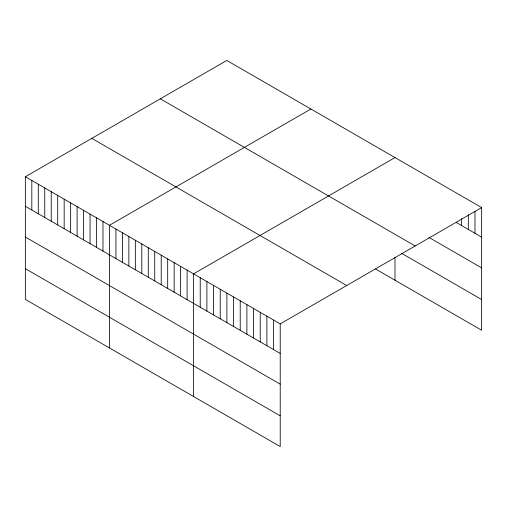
<?xml version="1.0" encoding="UTF-8"?>
<svg xmlns="http://www.w3.org/2000/svg" width="507" height="507" viewBox="0 0 507 507"><rect width="100%" height="100%" fill="white"/><g stroke="black" fill="none" stroke-linecap="round" stroke-linejoin="round"><path stroke-width="0.76" d="M25.35 176.747L280.219 323.891L280.219 446.553L25.35 299.403L25.35 176.747L226.781 60.447L481.65 207.597L481.65 330.253L375.586 269.021M310.886 109.011L109.455 225.304L109.455 347.96M394.997 157.569L193.566 273.862L193.566 396.518M280.219 323.891L481.65 207.597M456.319 222.503L481.65 237.13M428.992 237.46L481.65 267.861M160.307 98.827L415.176 245.977M401.658 253.342L481.65 299.523M91.824 138.367L346.693 285.517M25.35 206.273L280.219 353.423M25.35 237.01L280.219 384.154M25.35 268.672L280.219 415.816M474.983 211.52L474.983 233.277M468.316 214.664L468.316 229.43M461.655 218.587L461.655 225.583M394.997 257.176L394.997 280.225M273.552 320.044L273.552 349.577M266.891 316.197L266.891 345.723M260.224 312.35L260.224 341.876M253.557 308.497L253.557 338.03M246.89 304.65L246.89 334.183M240.223 300.803L240.223 330.33M233.562 296.95L233.562 326.483M226.895 293.103L226.895 322.636M220.228 289.256L220.228 318.789M213.561 285.409L213.561 314.936M206.894 281.556L206.894 311.089M200.227 277.709L200.227 307.242M187.096 270.13L187.096 299.656M180.625 266.39L180.625 295.923M174.155 262.658L174.155 292.184M167.684 258.919L167.684 288.451M161.213 255.186L161.213 284.719M154.743 251.453L154.743 280.979M148.278 247.714L148.278 277.247M141.808 243.981L141.808 273.507M135.337 240.242L135.337 269.775M128.867 236.509L128.867 266.042M122.396 232.776L122.396 262.303M115.926 229.037L115.926 258.57M102.984 221.565L102.984 251.098M96.52 217.833L96.52 247.365M90.05 214.1L90.05 243.626M83.579 210.361L83.579 239.893M77.108 206.628L77.108 236.161M70.638 202.889L70.638 232.421M64.167 199.156L64.167 228.689M57.697 195.423L57.697 224.95M51.226 191.684L51.226 221.217M44.762 187.951L44.762 217.484M38.291 184.212L38.291 213.745M31.821 180.479L31.821 210.012"/></g></svg>
